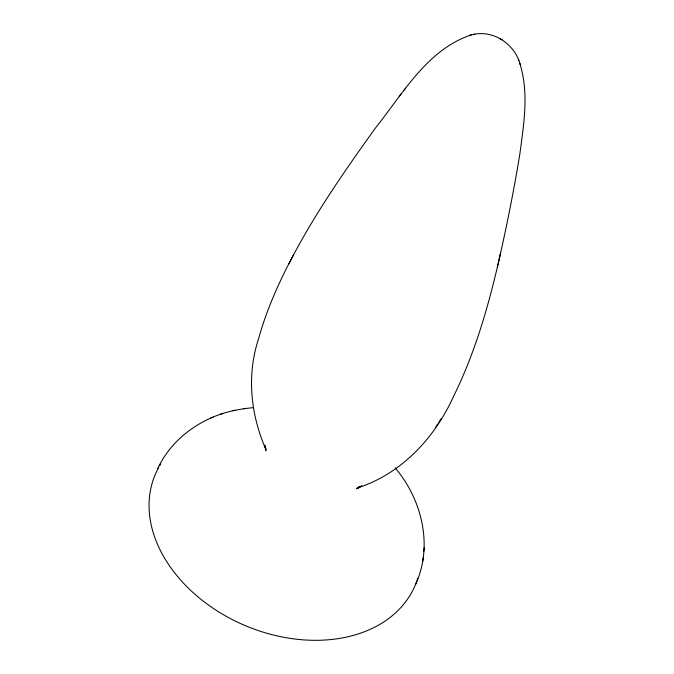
<?xml version="1.0" encoding="UTF-8"?>
<svg xmlns="http://www.w3.org/2000/svg" width="674" height="674" viewBox="0 0 674 674"><rect width="100%" height="100%" fill="white"/><g stroke="black" fill="none" stroke-linecap="round" stroke-linejoin="round"><path stroke-width="1.01" d="M415.765 584.131C433.289 545.552 421.857 499.249 395.132 467.857M422.775 561.231L423.154 557.676M423.828 551.18L424.199 547.743M498.49 262.22C506.73 226.464 513.849 190.447 519.814 154.245C523.791 124.328 529.191 92.717 519.755 63.28M359.006 487.091L356.411 488.76L361.795 485.895L357.65 487.909C402.151 473.443 435.151 437.359 453.998 395.469C475.389 351.912 488.785 304.985 499.518 257.813M499.636 257.207L500.639 252.876M497.319 267.233L498.364 262.75M471.269 34.905C427.181 49.488 402.749 93.93 375.292 128.22C350.935 162.131 326.983 196.412 305.962 232.522C286.442 266.323 268.8 301.581 258.412 339.351C246.541 375.587 250.703 414.788 265.851 449.356L264.764 445.143L265.91 450.805L265.514 446.769M293.704 254.587L288.775 263.955M157.809 468.346C172.215 437.78 202.588 416.726 235.336 410.255M435.48 427.56L437.763 423.98M438.774 422.387L441.074 418.79M399.269 96.146L401.047 93.939M403.937 90.299L405.638 88.184M359.015 486.906L357.54 488.144L359.099 487.075M210.549 418.133L213.161 417.147M220.39 414.4L222.808 413.491M473.519 34.441C494.168 29.841 515.189 44.77 520.328 64.805M469.77 35.225L474.825 34.172M243.617 408.747L253.542 407.585M232.985 410.693L245.724 408.351M500.116 38.671L502.492 40.086M518.255 59.346L518.769 60.719M417.762 578.25A141.287 103.611 23.2 0 1 244.536 625.32A141.287 103.611 23.2 0 1 158.651 467.52M159.662 465.751A141.287 103.611 23.2 0 1 160.715 464.015"/></g></svg>
